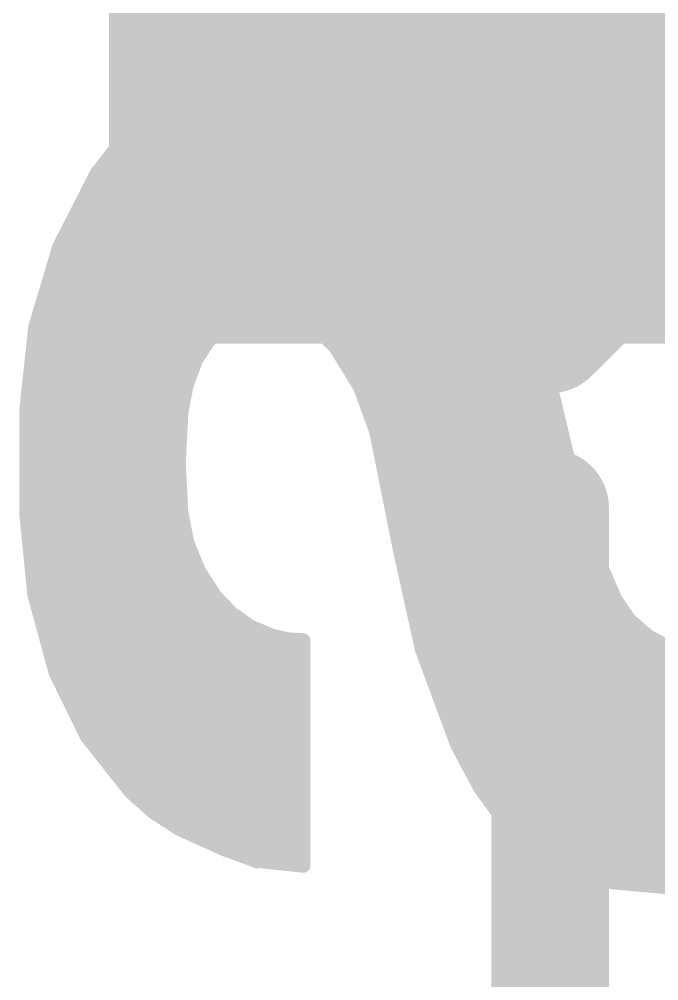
# Model space of a CAD drawing. Extents: x -0.1 to 26.8, y -10.2 to 23.
# Drawn here: x 6.703 to 7.808, y 19.473 to 21.135 of the extents above; entities that cross this region are included whole.
import ezdxf

# ---------------------------------------------------------------- set-up
doc = ezdxf.new("R2010")
doc.units = 0
for name, color, linetype in [('1', 12, 'CONTINUOUS'), ('21', 41, 'CONTINUOUS'), ('22', 40, 'CONTINUOUS'), ('51', 53, 'CONTINUOUS')]:
    doc.layers.add(name, color=color, linetype=linetype)

# ---------------------------------------------------------------- blocks, each defined once
blk = doc.blocks.new('RECT')
blk.add_solid([(-0.5, -0.5), (0.5, -0.5), (-0.5, 0.5), (0.5, 0.5)])

msp = doc.modelspace()

# ---------------------------------------------------------------- linework, layer by layer
at = {"layer": '21', "const_width": 0.2032}
msp.add_lwpolyline([(7.62, 17.81), (7.62, 20.29)], dxfattribs=at)
at = {"layer": '21', "const_width": 0.1016}
msp.add_lwpolyline([(7.6708, 20.29, 1), (7.5692, 20.29)], format="xyb", dxfattribs=at)
at = {"layer": '22', "const_width": 0.0254}
for points in [[(7.0806, 21.0213), (7.194, 21.0342)], [(7.1678, 21.0312), (7.226, 21.0312)], [(7.194, 21.0342), (7.3076, 21.0236)], [(6.9723, 20.9855), (7.0806, 21.0213)], [(7.3076, 21.0236), (7.3565, 21.0085)], [(7.3565, 21.0085), (7.4012, 20.9835)], [(7.0337, 21.0058), (7.3613, 21.0058)], [(6.9201, 20.9556), (6.9723, 20.9855)], [(6.9634, 20.9804), (7.4047, 20.9804)], [(7.4012, 20.9835), (7.4397, 20.9499)], [(6.8746, 20.9161), (6.9201, 20.9556)], [(6.9194, 20.955), (7.4339, 20.955)], [(7.4397, 20.9499), (7.4935, 20.8823)], [(6.8901, 20.9296), (7.4558, 20.9296)], [(6.8377, 20.8686), (6.8746, 20.9161)], [(6.8654, 20.9042), (7.476, 20.9042)], [(6.8456, 20.8788), (7.4954, 20.8788)], [(7.4935, 20.8823), (7.5361, 20.8072)], [(6.7724, 20.7405), (6.8377, 20.8686)], [(6.8299, 20.8534), (7.5099, 20.8534)], [(6.817, 20.828), (7.5243, 20.828)], [(6.804, 20.8026), (7.5379, 20.8026)], [(7.5361, 20.8072), (7.5667, 20.7264)], [(6.7911, 20.7772), (7.5475, 20.7772)], [(6.8605, 20.3403), (6.9698, 20.7594)], [(6.9698, 20.7594), (7.2746, 20.7061)], [(6.7781, 20.7518), (7.5571, 20.7518)], [(6.9678, 20.7518), (7.0133, 20.7518)], [(6.7313, 20.6027), (6.7724, 20.7405)], [(6.7682, 20.7264), (7.5667, 20.7264)], [(6.9612, 20.7264), (7.1585, 20.7264)], [(7.5667, 20.7264), (7.653, 20.3632)], [(6.985, 20.7239), (6.8707, 20.3454)], [(7.2593, 20.6756), (6.985, 20.7239)], [(6.7606, 20.701), (6.9781, 20.701)], [(6.9546, 20.701), (7.2776, 20.701)], [(7.1151, 20.701), (7.5727, 20.701)], [(7.2746, 20.7061), (7.5362, 20.2667)], [(6.753, 20.6756), (6.9704, 20.6756)], [(6.9479, 20.6756), (7.2928, 20.6756)], [(7.7394, 19.8501), (7.2593, 20.6756)], [(7.2593, 20.6756), (7.5788, 20.6756)], [(6.7454, 20.6502), (6.9627, 20.6502)], [(6.9413, 20.6502), (7.3079, 20.6502)], [(7.2741, 20.6502), (7.5848, 20.6502)], [(7.1373, 20.6268), (7.0963, 20.6216)], [(7.178, 20.6197), (7.1373, 20.6268)], [(6.7379, 20.6248), (6.9551, 20.6248)], [(6.9347, 20.6248), (7.1213, 20.6248)], [(7.0963, 20.6216), (7.0587, 20.6045)], [(7.1489, 20.6248), (7.323, 20.6248)], [(7.2174, 20.5996), (7.178, 20.6197)], [(7.2888, 20.6248), (7.5908, 20.6248)], [(6.7158, 20.4597), (6.7313, 20.6027)], [(6.7309, 20.5994), (6.9474, 20.5994)], [(6.9281, 20.5994), (7.0528, 20.5994)], [(7.0587, 20.6045), (7.0292, 20.5788)], [(7.2492, 20.5689), (7.2174, 20.5996)], [(7.2176, 20.5994), (7.3381, 20.5994)], [(7.3036, 20.5994), (7.5969, 20.5994)], [(7.0292, 20.5788), (7.0079, 20.5461)], [(6.7282, 20.574), (6.9397, 20.574)], [(6.9214, 20.574), (7.0261, 20.574)], [(7.2439, 20.574), (7.3532, 20.574)], [(7.2923, 20.4989), (7.2492, 20.5689)], [(7.3184, 20.574), (7.6029, 20.574)], [(6.7254, 20.5486), (6.9321, 20.5486)], [(6.9148, 20.5486), (7.0095, 20.5486)], [(7.0079, 20.5461), (6.9914, 20.5014)], [(7.2617, 20.5486), (7.3684, 20.5486)], [(7.3332, 20.5486), (7.6089, 20.5486)], [(6.7227, 20.5232), (6.9244, 20.5232)], [(6.9082, 20.5232), (6.9994, 20.5232)], [(7.2774, 20.5232), (7.3835, 20.5232)], [(7.3479, 20.5232), (7.615, 20.5232)], [(6.7199, 20.4978), (6.9167, 20.4978)], [(6.9016, 20.4978), (6.9907, 20.4978)], [(6.9914, 20.5014), (6.9825, 20.4546)], [(7.3203, 20.4216), (7.2923, 20.4989)], [(7.2927, 20.4978), (7.3986, 20.4978)], [(7.3627, 20.4978), (7.621, 20.4978)], [(6.7158, 20.2794), (6.7158, 20.4597)], [(6.7172, 20.4724), (6.9091, 20.4724)], [(6.895, 20.4724), (6.9859, 20.4724)], [(7.3019, 20.4724), (7.4137, 20.4724)], [(7.3775, 20.4724), (7.6271, 20.4724)], [(6.7158, 20.447), (6.9014, 20.447)], [(6.8883, 20.447), (6.9821, 20.447)], [(6.9825, 20.4546), (6.978, 20.3682)], [(7.3111, 20.447), (7.4289, 20.447)], [(7.3923, 20.447), (7.6331, 20.447)], [(6.7158, 20.4216), (6.8937, 20.4216)], [(6.8817, 20.4216), (6.9808, 20.4216)], [(7.3609, 20.2184), (7.3203, 20.4216)], [(7.3203, 20.4216), (7.444, 20.4216)], [(7.407, 20.4216), (7.6391, 20.4216)], [(6.7158, 20.3962), (6.886, 20.3962)], [(6.8751, 20.3962), (6.9795, 20.3962)], [(7.3254, 20.3962), (7.4591, 20.3962)], [(7.4218, 20.3962), (7.6452, 20.3962)], [(6.7158, 20.3708), (6.8784, 20.3708)], [(6.8685, 20.3708), (6.9782, 20.3708)], [(6.978, 20.3682), (6.9825, 20.2819)], [(7.3304, 20.3708), (7.4742, 20.3708)], [(7.4366, 20.3708), (7.6512, 20.3708)], [(7.653, 20.3632), (7.6839, 20.2447)], [(6.7158, 20.3454), (6.8707, 20.3454)], [(6.8618, 20.3454), (6.9792, 20.3454)], [(6.8707, 20.3454), (7.0053, 19.9238)], [(7.3355, 20.3454), (7.4893, 20.3454)], [(7.4513, 20.3454), (7.6576, 20.3454)], [(6.9926, 19.8857), (6.8605, 20.3403)], [(6.7158, 20.32), (6.8788, 20.32)], [(6.8664, 20.32), (6.9805, 20.32)], [(7.3406, 20.32), (7.5045, 20.32)], [(7.4661, 20.32), (7.6643, 20.32)], [(6.7158, 20.2946), (6.8869, 20.2946)], [(6.8738, 20.2946), (6.9818, 20.2946)], [(7.3457, 20.2946), (7.5196, 20.2946)], [(7.4809, 20.2946), (7.6709, 20.2946)], [(6.7297, 20.1401), (6.7158, 20.2794)], [(6.9825, 20.2819), (6.9928, 20.2303)], [(6.7168, 20.2692), (6.895, 20.2692)], [(6.8812, 20.2692), (6.985, 20.2692)], [(7.3508, 20.2692), (7.5347, 20.2692)], [(7.4957, 20.2692), (7.6775, 20.2692)], [(7.5362, 20.2667), (7.7673, 19.8425)], [(6.7194, 20.2438), (6.9031, 20.2438)], [(6.8885, 20.2438), (6.9901, 20.2438)], [(7.3558, 20.2438), (7.5487, 20.2438)], [(7.5104, 20.2438), (7.6843, 20.2438)], [(7.6839, 20.2447), (7.7318, 20.132)], [(6.9928, 20.2303), (7.0125, 20.1814)], [(6.7219, 20.2184), (6.9112, 20.2184)], [(6.8959, 20.2184), (6.9976, 20.2184)], [(7.399, 20.0461), (7.3609, 20.2184)], [(7.3609, 20.2184), (7.5625, 20.2184)], [(7.5252, 20.2184), (7.6951, 20.2184)], [(6.7244, 20.193), (6.9194, 20.193)], [(6.9033, 20.193), (7.0078, 20.193)], [(7.0125, 20.1814), (7.0409, 20.1371)], [(7.3665, 20.193), (7.5764, 20.193)], [(7.54, 20.193), (7.7059, 20.193)], [(6.727, 20.1676), (6.9275, 20.1676)], [(6.9107, 20.1676), (7.0213, 20.1676)], [(7.3721, 20.1676), (7.5902, 20.1676)], [(7.5547, 20.1676), (7.7167, 20.1676)], [(6.7295, 20.1422), (6.9356, 20.1422)], [(6.7666, 20.005), (6.7297, 20.1401)], [(6.9181, 20.1422), (7.0376, 20.1422)], [(7.0409, 20.1371), (7.0691, 20.1077)], [(7.3778, 20.1422), (7.604, 20.1422)], [(7.5695, 20.1422), (7.7275, 20.1422)], [(7.7318, 20.132), (7.7565, 20.096)], [(6.7361, 20.1168), (6.9437, 20.1168)], [(6.9254, 20.1168), (7.0603, 20.1168)], [(7.3834, 20.1168), (7.6179, 20.1168)], [(7.5843, 20.1168), (7.7422, 20.1168)], [(7.0691, 20.1077), (7.1025, 20.0845)], [(7.7565, 20.096), (7.7894, 20.0674)], [(6.743, 20.0914), (6.9518, 20.0914)], [(6.9328, 20.0914), (7.0926, 20.0914)], [(7.1025, 20.0845), (7.1399, 20.0685)], [(7.389, 20.0914), (7.6317, 20.0914)], [(7.5991, 20.0914), (7.7618, 20.0914)], [(6.75, 20.066), (6.9599, 20.066)], [(6.9402, 20.066), (7.1509, 20.066)], [(7.1399, 20.0685), (7.1663, 20.0625)], [(7.1663, 20.0625), (7.1933, 20.0609)], [(7.1933, 20.0609), (7.1933, 19.6723)], [(7.3946, 20.066), (7.6455, 20.066)], [(7.6138, 20.066), (7.7921, 20.066)], [(7.7894, 20.0674), (7.8284, 20.0479)], [(7.46, 19.8806), (7.399, 20.0461)], [(6.7569, 20.0406), (6.968, 20.0406)], [(6.9476, 20.0406), (7.1933, 20.0406)], [(7.4011, 20.0406), (7.6594, 20.0406)], [(7.6286, 20.0406), (7.8624, 20.0406)], [(6.7638, 20.0152), (6.9761, 20.0152)], [(6.955, 20.0152), (7.1933, 20.0152)], [(7.4104, 20.0152), (7.6732, 20.0152)], [(7.6434, 20.0152), (8.1235, 20.0152)], [(6.8204, 19.8953), (6.7666, 20.005)], [(6.7741, 19.9898), (6.9842, 19.9898)], [(6.9624, 19.9898), (7.1933, 19.9898)], [(7.4198, 19.9898), (7.6871, 19.9898)], [(7.6582, 19.9898), (8.1179, 19.9898)], [(6.7865, 19.9644), (6.9923, 19.9644)], [(6.9697, 19.9644), (7.1933, 19.9644)], [(7.4291, 19.9644), (7.7009, 19.9644)], [(7.6729, 19.9644), (8.1122, 19.9644)], [(7.7673, 19.8425), (8.0924, 19.9517)], [(6.799, 19.939), (7.0004, 19.939)], [(6.9771, 19.939), (7.1933, 19.939)], [(7.4385, 19.939), (7.7147, 19.939)], [(7.6877, 19.939), (8.0925, 19.939)], [(8.1077, 19.9441), (7.7749, 19.8323)], [(6.8114, 19.9136), (7.0129, 19.9136)], [(6.9845, 19.9136), (7.1933, 19.9136)], [(7.0053, 19.9238), (7.1501, 19.7282)], [(7.4478, 19.9136), (7.7286, 19.9136)], [(7.7025, 19.9136), (8.0169, 19.9136)], [(6.8961, 19.7993), (6.8204, 19.8953)], [(6.826, 19.8882), (7.0317, 19.8882)], [(6.9919, 19.8882), (7.1933, 19.8882)], [(7.1222, 19.6799), (6.9926, 19.8857)], [(7.4572, 19.8882), (7.7424, 19.8882)], [(7.5005, 19.8049), (7.46, 19.8806)], [(7.7172, 19.8882), (7.9413, 19.8882)], [(6.846, 19.8628), (7.0505, 19.8628)], [(7.007, 19.8628), (7.1933, 19.8628)], [(7.4695, 19.8628), (7.7562, 19.8628)], [(7.732, 19.8628), (7.8657, 19.8628)], [(7.7749, 19.8323), (7.7394, 19.8501)], [(6.8661, 19.8374), (7.0693, 19.8374)], [(7.023, 19.8374), (7.1933, 19.8374)], [(7.4831, 19.8374), (8.229, 19.8374)], [(7.7647, 19.8374), (7.7901, 19.8374)], [(6.8861, 19.812), (7.0881, 19.812)], [(7.039, 19.812), (7.1933, 19.812)], [(7.4968, 19.812), (8.2107, 19.812)], [(6.9356, 19.7644), (6.8961, 19.7993)], [(7.5514, 19.7358), (7.5005, 19.8049)], [(6.9105, 19.7866), (7.1069, 19.7866)], [(7.055, 19.7866), (7.1933, 19.7866)], [(7.514, 19.7866), (8.1905, 19.7866)], [(6.9799, 19.7358), (6.9356, 19.7644)], [(6.9406, 19.7612), (7.1257, 19.7612)], [(7.071, 19.7612), (7.1933, 19.7612)], [(7.5327, 19.7612), (8.1645, 19.7612)], [(7.0587, 19.7002), (6.9799, 19.7358)], [(6.9799, 19.7358), (7.1445, 19.7358)], [(7.087, 19.7358), (7.1933, 19.7358)], [(7.5864, 19.7026), (7.5514, 19.7358)], [(7.5514, 19.7358), (8.1385, 19.7358)], [(7.1501, 19.7282), (7.1145, 19.6799)], [(7.0361, 19.7104), (7.137, 19.7104)], [(7.1145, 19.6799), (7.0587, 19.7002)], [(7.103, 19.7104), (7.1933, 19.7104)], [(7.5781, 19.7104), (8.1077, 19.7104)], [(7.6276, 19.6774), (7.5864, 19.7026)], [(7.1005, 19.685), (7.1183, 19.685)], [(7.119, 19.685), (7.1933, 19.685)], [(7.1933, 19.6723), (7.1222, 19.6799)], [(7.6152, 19.685), (8.07, 19.685)], [(7.7279, 19.6436), (7.6276, 19.6774)], [(7.6805, 19.6596), (8.0122, 19.6596)], [(7.8334, 19.6342), (7.7279, 19.6436)]]:
    msp.add_lwpolyline(points, dxfattribs=at)
at = {"layer": '22', "const_width": 0.0127}
for points in [[(7.1678, 21.0376, 1), (7.1678, 21.0249)], [(7.1946, 21.0405, 1), (7.1934, 21.0279)], [(7.1947, 21.0279, 1), (7.1933, 21.0405)], [(7.226, 21.0249, 1), (7.226, 21.0376)], [(7.0799, 21.0276, 1), (7.0814, 21.015)], [(7.0826, 21.0153, 1), (7.0786, 21.0273)], [(7.3095, 21.0297, 1), (7.3057, 21.0175)], [(7.307, 21.0173, 1), (7.3082, 21.0299)], [(7.3596, 21.014, 1), (7.3534, 21.0029)], [(7.3546, 21.0024, 1), (7.3584, 21.0145)], [(7.0337, 21.0122, 1), (7.0337, 20.9994)], [(7.3613, 20.9994, 1), (7.3613, 21.0122)], [(6.9634, 20.9868, 1), (6.9634, 20.974)], [(6.9703, 20.9915, 1), (6.9743, 20.9795)], [(6.9755, 20.98, 1), (6.9691, 20.991)], [(7.4053, 20.9883, 1), (7.397, 20.9788)], [(7.3981, 20.978, 1), (7.4042, 20.9891)], [(7.4047, 20.974, 1), (7.4047, 20.9868)], [(6.9194, 20.9614, 1), (6.9194, 20.9487)], [(6.9169, 20.9611, 1), (6.9232, 20.9501)], [(6.9242, 20.9508, 1), (6.9159, 20.9604)], [(7.4447, 20.9539, 1), (7.4347, 20.9459)], [(7.4339, 20.9487, 1), (7.4339, 20.9614)], [(7.4355, 20.9451, 1), (7.4439, 20.9547)], [(6.8901, 20.936, 1), (6.8901, 20.9232)], [(7.4558, 20.9232, 1), (7.4558, 20.936)], [(6.8705, 20.9209, 1), (6.8788, 20.9113)], [(6.8796, 20.9122, 1), (6.8696, 20.92)], [(6.8654, 20.9106, 1), (6.8654, 20.8978)], [(7.476, 20.8978, 1), (7.476, 20.9106)], [(6.8456, 20.8852, 1), (6.8456, 20.8725)], [(7.499, 20.8854, 1), (7.4879, 20.8792)], [(7.4885, 20.8783, 1), (7.4984, 20.8862)], [(7.4954, 20.8725, 1), (7.4954, 20.8852)], [(6.8327, 20.8725, 1), (6.8427, 20.8647)], [(6.8434, 20.8657, 1), (6.832, 20.8715)], [(6.8299, 20.8598, 1), (6.8299, 20.847)], [(7.5099, 20.847, 1), (7.5099, 20.8598)], [(6.817, 20.8344, 1), (6.817, 20.8216)], [(7.5243, 20.8216, 1), (7.5243, 20.8344)], [(6.804, 20.809, 1), (6.804, 20.7963)], [(7.5421, 20.8094, 1), (7.5302, 20.8049)], [(7.5306, 20.8041, 1), (7.5417, 20.8103)], [(7.5379, 20.7963, 1), (7.5379, 20.809)], [(6.7911, 20.7836, 1), (6.7911, 20.7708)], [(7.5475, 20.7708, 1), (7.5475, 20.7836)], [(6.9709, 20.7657, 1), (6.9687, 20.7531)], [(6.9759, 20.7578, 1), (6.9637, 20.761)], [(6.7781, 20.7582, 1), (6.7781, 20.7454)], [(6.9678, 20.7582, 1), (6.9678, 20.7454)], [(7.0133, 20.7454, 1), (7.0133, 20.7582)], [(7.5571, 20.7454, 1), (7.5571, 20.7582)], [(6.7682, 20.7328, 1), (6.7682, 20.7201)], [(6.7667, 20.7434, 1), (6.778, 20.7376)], [(6.7784, 20.7387, 1), (6.7663, 20.7423)], [(6.9612, 20.7328, 1), (6.9612, 20.7201)], [(7.1585, 20.7201, 1), (7.1585, 20.7328)], [(7.5729, 20.7279, 1), (7.5605, 20.7249)], [(7.5667, 20.7201, 1), (7.5667, 20.7328)], [(6.9861, 20.7302, 1), (6.9839, 20.7176)], [(6.9911, 20.7221, 1), (6.9789, 20.7257)], [(7.5608, 20.7242, 1), (7.5726, 20.7286)], [(6.7606, 20.7074, 1), (6.7606, 20.6946)], [(6.9546, 20.7074, 1), (6.9546, 20.6946)], [(6.9781, 20.6946, 1), (6.9781, 20.7074)], [(7.1151, 20.7074, 1), (7.1151, 20.6946)], [(7.2801, 20.7093, 1), (7.2691, 20.7029)], [(7.2735, 20.6998, 1), (7.2757, 20.7124)], [(7.2776, 20.6946, 1), (7.2776, 20.7074)], [(7.5727, 20.6946, 1), (7.5727, 20.7074)], [(6.753, 20.682, 1), (6.753, 20.6692)], [(6.9479, 20.682, 1), (6.9479, 20.6692)], [(6.9704, 20.6692, 1), (6.9704, 20.682)], [(7.2648, 20.6788, 1), (7.2538, 20.6724)], [(7.2593, 20.682, 1), (7.2593, 20.6692)], [(7.2582, 20.6693, 1), (7.2604, 20.6819)], [(7.2928, 20.6692, 1), (7.2928, 20.682)], [(7.5788, 20.6692, 1), (7.5788, 20.682)], [(6.7454, 20.6566, 1), (6.7454, 20.6439)], [(6.9413, 20.6566, 1), (6.9413, 20.6439)], [(6.9627, 20.6439, 1), (6.9627, 20.6566)], [(7.2741, 20.6566, 1), (7.2741, 20.6439)], [(7.3079, 20.6439, 1), (7.3079, 20.6566)], [(7.5848, 20.6439, 1), (7.5848, 20.6566)], [(7.1384, 20.6331, 1), (7.1362, 20.6206)], [(7.1381, 20.6205, 1), (7.1365, 20.6331)], [(6.7379, 20.6312, 1), (6.7379, 20.6184)], [(6.9347, 20.6312, 1), (6.9347, 20.6184)], [(6.9551, 20.6184, 1), (6.9551, 20.6312)], [(7.0955, 20.6279, 1), (7.0971, 20.6153)], [(7.0989, 20.6158, 1), (7.0937, 20.6274)], [(7.1213, 20.6184, 1), (7.1213, 20.6312)], [(7.1489, 20.6312, 1), (7.1489, 20.6184)], [(7.1809, 20.6254, 1), (7.1751, 20.614)], [(7.1769, 20.6134, 1), (7.1791, 20.626)], [(7.2888, 20.6312, 1), (7.2888, 20.6184)], [(7.323, 20.6184, 1), (7.323, 20.6312)], [(7.5908, 20.6184, 1), (7.5908, 20.6312)], [(6.7309, 20.6058, 1), (6.7309, 20.593)], [(6.7376, 20.602, 1), (6.725, 20.6034)], [(6.7252, 20.6045, 1), (6.7374, 20.6009)], [(6.9281, 20.6058, 1), (6.9281, 20.593)], [(6.9474, 20.593, 1), (6.9474, 20.6058)], [(7.0561, 20.6103, 1), (7.0613, 20.5987)], [(7.0528, 20.593, 1), (7.0528, 20.6058)], [(7.0629, 20.5997, 1), (7.0545, 20.6093)], [(7.2218, 20.6042, 1), (7.213, 20.595)], [(7.2176, 20.6058, 1), (7.2176, 20.593)], [(7.2145, 20.5939, 1), (7.2203, 20.6053)], [(7.3036, 20.6058, 1), (7.3036, 20.593)], [(7.3381, 20.593, 1), (7.3381, 20.6058)], [(7.5969, 20.593, 1), (7.5969, 20.6058)], [(7.0251, 20.5836, 1), (7.0334, 20.5741)], [(7.0345, 20.5754, 1), (7.0239, 20.5823)], [(6.7282, 20.5804, 1), (6.7282, 20.5677)], [(6.9214, 20.5804, 1), (6.9214, 20.5677)], [(6.9397, 20.5677, 1), (6.9397, 20.5804)], [(7.0261, 20.5677, 1), (7.0261, 20.5804)], [(7.2439, 20.5804, 1), (7.2439, 20.5677)], [(7.2546, 20.5722, 1), (7.2438, 20.5656)], [(7.2448, 20.5643, 1), (7.2536, 20.5735)], [(7.3184, 20.5804, 1), (7.3184, 20.5677)], [(7.3532, 20.5677, 1), (7.3532, 20.5804)], [(7.6029, 20.5677, 1), (7.6029, 20.5804)], [(6.7254, 20.555, 1), (6.7254, 20.5422)], [(6.9148, 20.555, 1), (6.9148, 20.5422)], [(6.9321, 20.5422, 1), (6.9321, 20.555)], [(7.0026, 20.5496, 1), (7.0132, 20.5426)], [(7.0139, 20.5439, 1), (7.0019, 20.5483)], [(7.0095, 20.5422, 1), (7.0095, 20.555)], [(7.2617, 20.555, 1), (7.2617, 20.5422)], [(7.3332, 20.555, 1), (7.3332, 20.5422)], [(7.3684, 20.5422, 1), (7.3684, 20.555)], [(7.6089, 20.5422, 1), (7.6089, 20.555)], [(6.7227, 20.5296, 1), (6.7227, 20.5168)], [(6.9082, 20.5296, 1), (6.9082, 20.5168)], [(6.9244, 20.5168, 1), (6.9244, 20.5296)], [(6.9994, 20.5168, 1), (6.9994, 20.5296)], [(7.2774, 20.5296, 1), (7.2774, 20.5168)], [(7.3479, 20.5296, 1), (7.3479, 20.5168)], [(7.3835, 20.5168, 1), (7.3835, 20.5296)], [(7.615, 20.5168, 1), (7.615, 20.5296)], [(6.7199, 20.5042, 1), (6.7199, 20.4915)], [(6.9016, 20.5042, 1), (6.9016, 20.4915)], [(6.9167, 20.4915, 1), (6.9167, 20.5042)], [(6.9976, 20.5002, 1), (6.9851, 20.5026)], [(6.9854, 20.5036, 1), (6.9973, 20.4992)], [(6.9907, 20.4915, 1), (6.9907, 20.5042)], [(7.2983, 20.5011, 1), (7.2864, 20.4968)], [(7.2927, 20.5042, 1), (7.2927, 20.4915)], [(7.2869, 20.4956, 1), (7.2977, 20.5022)], [(7.3627, 20.5042, 1), (7.3627, 20.4915)], [(7.3986, 20.4915, 1), (7.3986, 20.5042)], [(7.621, 20.4915, 1), (7.621, 20.5042)], [(6.7222, 20.4597, 1), (6.7095, 20.4597)], [(6.7172, 20.4788, 1), (6.7172, 20.466)], [(6.895, 20.4788, 1), (6.895, 20.466)], [(6.9091, 20.466, 1), (6.9091, 20.4788)], [(6.9859, 20.466, 1), (6.9859, 20.4788)], [(7.3019, 20.4788, 1), (7.3019, 20.466)], [(7.3775, 20.4788, 1), (7.3775, 20.466)], [(7.4137, 20.466, 1), (7.4137, 20.4788)], [(7.6271, 20.466, 1), (7.6271, 20.4788)], [(6.7095, 20.4604, 1), (6.7221, 20.459)], [(6.7158, 20.4534, 1), (6.7158, 20.4407)], [(6.8883, 20.4534, 1), (6.8883, 20.4407)], [(6.9014, 20.4407, 1), (6.9014, 20.4534)], [(6.9763, 20.4558, 1), (6.9887, 20.4534)], [(6.9888, 20.4543, 1), (6.9762, 20.4549)], [(6.9821, 20.4407, 1), (6.9821, 20.4534)], [(7.3111, 20.4534, 1), (7.3111, 20.4407)], [(7.3923, 20.4534, 1), (7.3923, 20.4407)], [(7.4289, 20.4407, 1), (7.4289, 20.4534)], [(7.6331, 20.4407, 1), (7.6331, 20.4534)], [(6.7158, 20.428, 1), (6.7158, 20.4153)], [(6.8817, 20.428, 1), (6.8817, 20.4153)], [(6.8937, 20.4153, 1), (6.8937, 20.428)], [(6.9808, 20.4153, 1), (6.9808, 20.428)], [(7.3203, 20.428, 1), (7.3203, 20.4153)], [(7.3265, 20.4228, 1), (7.3141, 20.4204)], [(7.3143, 20.4194, 1), (7.3263, 20.4238)], [(7.407, 20.428, 1), (7.407, 20.4153)], [(7.444, 20.4153, 1), (7.444, 20.428)], [(7.6391, 20.4153, 1), (7.6391, 20.428)], [(6.7158, 20.4026, 1), (6.7158, 20.3898)], [(6.8751, 20.4026, 1), (6.8751, 20.3898)], [(6.886, 20.3898, 1), (6.886, 20.4026)], [(6.9795, 20.3898, 1), (6.9795, 20.4026)], [(7.3254, 20.4026, 1), (7.3254, 20.3898)], [(7.4218, 20.4026, 1), (7.4218, 20.3898)], [(7.4591, 20.3898, 1), (7.4591, 20.4026)], [(7.6452, 20.3898, 1), (7.6452, 20.4026)], [(6.7158, 20.3772, 1), (6.7158, 20.3645)], [(6.8685, 20.3772, 1), (6.8685, 20.3645)], [(6.8784, 20.3645, 1), (6.8784, 20.3772)], [(6.9844, 20.3686, 1), (6.9717, 20.3679)], [(6.9717, 20.3686, 1), (6.9844, 20.3679)], [(6.9782, 20.3645, 1), (6.9782, 20.3772)], [(7.3304, 20.3772, 1), (7.3304, 20.3645)], [(7.4366, 20.3772, 1), (7.4366, 20.3645)], [(7.4742, 20.3645, 1), (7.4742, 20.3772)], [(7.6591, 20.3648, 1), (7.6469, 20.3616)], [(7.6512, 20.3645, 1), (7.6512, 20.3772)], [(6.7158, 20.3518, 1), (6.7158, 20.3391)], [(6.8618, 20.3518, 1), (6.8618, 20.3391)], [(6.8767, 20.3473, 1), (6.8647, 20.3435)], [(6.8707, 20.3391, 1), (6.8707, 20.3518)], [(6.9792, 20.3391, 1), (6.9792, 20.3518)], [(7.3355, 20.3518, 1), (7.3355, 20.3391)], [(7.4513, 20.3518, 1), (7.4513, 20.3391)], [(7.4893, 20.3391, 1), (7.4893, 20.3518)], [(7.6468, 20.3617, 1), (7.6592, 20.3647)], [(7.6576, 20.3391, 1), (7.6576, 20.3518)], [(6.8666, 20.3421, 1), (6.8544, 20.3385)], [(6.8544, 20.3419, 1), (6.8666, 20.3387)], [(6.8646, 20.3472, 1), (6.8768, 20.3436)], [(6.7158, 20.3264, 1), (6.7158, 20.3136)], [(6.8664, 20.3264, 1), (6.8664, 20.3136)], [(6.8788, 20.3136, 1), (6.8788, 20.3264)], [(6.9805, 20.3136, 1), (6.9805, 20.3264)], [(7.3406, 20.3264, 1), (7.3406, 20.3136)], [(7.4661, 20.3264, 1), (7.4661, 20.3136)], [(7.5045, 20.3136, 1), (7.5045, 20.3264)], [(7.6643, 20.3136, 1), (7.6643, 20.3264)], [(6.7158, 20.301, 1), (6.7158, 20.2883)], [(6.8738, 20.301, 1), (6.8738, 20.2883)], [(6.8869, 20.2883, 1), (6.8869, 20.301)], [(6.9818, 20.2883, 1), (6.9818, 20.301)], [(7.3457, 20.301, 1), (7.3457, 20.2883)], [(7.4809, 20.301, 1), (7.4809, 20.2883)], [(7.5196, 20.2883, 1), (7.5196, 20.301)], [(7.6709, 20.2883, 1), (7.6709, 20.301)], [(6.7221, 20.28, 1), (6.7095, 20.2788)], [(6.9887, 20.2831, 1), (6.9763, 20.2807)], [(6.7095, 20.2794, 1), (6.7222, 20.2794)], [(6.7168, 20.2756, 1), (6.7168, 20.2629)], [(6.8812, 20.2756, 1), (6.8812, 20.2629)], [(6.895, 20.2629, 1), (6.895, 20.2756)], [(6.9762, 20.2816, 1), (6.9888, 20.2822)], [(6.985, 20.2629, 1), (6.985, 20.2756)], [(7.3508, 20.2756, 1), (7.3508, 20.2629)], [(7.4957, 20.2756, 1), (7.4957, 20.2629)], [(7.5418, 20.2697, 1), (7.5306, 20.2637)], [(7.5307, 20.2635, 1), (7.5417, 20.2699)], [(7.5347, 20.2629, 1), (7.5347, 20.2756)], [(7.6775, 20.2629, 1), (7.6775, 20.2756)], [(6.7194, 20.2502, 1), (6.7194, 20.2374)], [(6.8885, 20.2502, 1), (6.8885, 20.2374)], [(6.9031, 20.2374, 1), (6.9031, 20.2502)], [(6.9901, 20.2374, 1), (6.9901, 20.2502)], [(7.3558, 20.2502, 1), (7.3558, 20.2374)], [(7.5104, 20.2502, 1), (7.5104, 20.2374)], [(7.5487, 20.2374, 1), (7.5487, 20.2502)], [(7.6898, 20.2472, 1), (7.6781, 20.2422)], [(7.6843, 20.2374, 1), (7.6843, 20.2502)], [(6.9987, 20.2326, 1), (6.9869, 20.2279)], [(7.6778, 20.2431, 1), (7.6901, 20.2463)], [(6.7219, 20.2248, 1), (6.7219, 20.2121)], [(6.8959, 20.2248, 1), (6.8959, 20.2121)], [(6.9112, 20.2121, 1), (6.9112, 20.2248)], [(6.9866, 20.229, 1), (6.999, 20.2315)], [(6.9976, 20.2121, 1), (6.9976, 20.2248)], [(7.3671, 20.2198, 1), (7.3547, 20.217)], [(7.3609, 20.2248, 1), (7.3609, 20.2121)], [(7.3547, 20.2172, 1), (7.3671, 20.2196)], [(7.5252, 20.2248, 1), (7.5252, 20.2121)], [(7.5625, 20.2121, 1), (7.5625, 20.2248)], [(7.6951, 20.2121, 1), (7.6951, 20.2248)], [(6.7244, 20.1994, 1), (6.7244, 20.1867)], [(6.9033, 20.1994, 1), (6.9033, 20.1867)], [(6.9194, 20.1867, 1), (6.9194, 20.1994)], [(7.0178, 20.1849, 1), (7.0071, 20.178)], [(7.0066, 20.1791, 1), (7.0184, 20.1838)], [(7.0078, 20.1867, 1), (7.0078, 20.1994)], [(7.3665, 20.1994, 1), (7.3665, 20.1867)], [(7.54, 20.1994, 1), (7.54, 20.1867)], [(7.5764, 20.1867, 1), (7.5764, 20.1994)], [(7.7059, 20.1867, 1), (7.7059, 20.1994)], [(6.727, 20.174, 1), (6.727, 20.1612)], [(6.9107, 20.174, 1), (6.9107, 20.1612)], [(6.9275, 20.1612, 1), (6.9275, 20.174)], [(7.0213, 20.1612, 1), (7.0213, 20.174)], [(7.3721, 20.174, 1), (7.3721, 20.1612)], [(7.5547, 20.174, 1), (7.5547, 20.1612)], [(7.5902, 20.1612, 1), (7.5902, 20.174)], [(7.7167, 20.1612, 1), (7.7167, 20.174)], [(6.7295, 20.1486, 1), (6.7295, 20.1359)], [(6.7359, 20.1418, 1), (6.7236, 20.1384)], [(6.7234, 20.1394, 1), (6.736, 20.1407)], [(6.9181, 20.1486, 1), (6.9181, 20.1359)], [(6.9356, 20.1359, 1), (6.9356, 20.1486)], [(7.0455, 20.1415, 1), (7.0363, 20.1327)], [(7.0356, 20.1337, 1), (7.0462, 20.1405)], [(7.0376, 20.1359, 1), (7.0376, 20.1486)], [(7.3778, 20.1486, 1), (7.3778, 20.1359)], [(7.5695, 20.1486, 1), (7.5695, 20.1359)], [(7.604, 20.1359, 1), (7.604, 20.1486)], [(7.737, 20.1356, 1), (7.7266, 20.1284)], [(7.726, 20.1295, 1), (7.7376, 20.1345)], [(7.7275, 20.1359, 1), (7.7275, 20.1486)], [(6.7361, 20.1232, 1), (6.7361, 20.1105)], [(6.9254, 20.1232, 1), (6.9254, 20.1105)], [(6.9437, 20.1105, 1), (6.9437, 20.1232)], [(7.0603, 20.1105, 1), (7.0603, 20.1232)], [(7.3834, 20.1232, 1), (7.3834, 20.1105)], [(7.5843, 20.1232, 1), (7.5843, 20.1105)], [(7.6179, 20.1105, 1), (7.6179, 20.1232)], [(7.7422, 20.1105, 1), (7.7422, 20.1232)], [(7.0727, 20.1129, 1), (7.0654, 20.1025)], [(7.0645, 20.1033, 1), (7.0736, 20.1121)], [(7.7606, 20.1008, 1), (7.7523, 20.0912)], [(6.743, 20.0978, 1), (6.743, 20.085)], [(6.9328, 20.0978, 1), (6.9328, 20.085)], [(6.9518, 20.085, 1), (6.9518, 20.0978)], [(7.0926, 20.085, 1), (7.0926, 20.0978)], [(7.105, 20.0904, 1), (7.1, 20.0787)], [(7.0989, 20.0793, 1), (7.1061, 20.0898)], [(7.389, 20.0978, 1), (7.389, 20.085)], [(7.5991, 20.0978, 1), (7.5991, 20.085)], [(7.6317, 20.085, 1), (7.6317, 20.0978)], [(7.7512, 20.0924, 1), (7.7617, 20.0996)], [(7.7618, 20.085, 1), (7.7618, 20.0978)], [(6.75, 20.0724, 1), (6.75, 20.0597)], [(6.9402, 20.0724, 1), (6.9402, 20.0597)], [(6.9599, 20.0597, 1), (6.9599, 20.0724)], [(7.1413, 20.0747, 1), (7.1385, 20.0623)], [(7.1374, 20.0627, 1), (7.1424, 20.0743)], [(7.1509, 20.0597, 1), (7.1509, 20.0724)], [(7.1667, 20.0689, 1), (7.1659, 20.0562)], [(7.1649, 20.0563, 1), (7.1677, 20.0687)], [(7.1997, 20.0609, 1), (7.187, 20.0609)], [(7.1929, 20.0546, 1), (7.1937, 20.0672)], [(7.3946, 20.0724, 1), (7.3946, 20.0597)], [(7.6138, 20.0724, 1), (7.6138, 20.0597)], [(7.6455, 20.0597, 1), (7.6455, 20.0724)], [(7.7922, 20.0731, 1), (7.7865, 20.0617)], [(7.7852, 20.0626, 1), (7.7935, 20.0722)], [(7.7921, 20.0597, 1), (7.7921, 20.0724)], [(7.405, 20.0483, 1), (7.3931, 20.044)], [(6.7569, 20.047, 1), (6.7569, 20.0343)], [(6.9476, 20.047, 1), (6.9476, 20.0343)], [(6.968, 20.0343, 1), (6.968, 20.047)], [(7.1933, 20.0343, 1), (7.1933, 20.047)], [(7.3928, 20.0448, 1), (7.4052, 20.0475)], [(7.4011, 20.047, 1), (7.4011, 20.0343)], [(7.6286, 20.047, 1), (7.6286, 20.0343)], [(7.6594, 20.0343, 1), (7.6594, 20.047)], [(6.7638, 20.0216, 1), (6.7638, 20.0088)], [(6.955, 20.0216, 1), (6.955, 20.0088)], [(6.9761, 20.0088, 1), (6.9761, 20.0216)], [(7.1933, 20.0088, 1), (7.1933, 20.0216)], [(7.4104, 20.0216, 1), (7.4104, 20.0088)], [(7.6434, 20.0216, 1), (7.6434, 20.0088)], [(7.6732, 20.0088, 1), (7.6732, 20.0216)], [(6.7723, 20.0078, 1), (6.7609, 20.0022)], [(6.7605, 20.0033, 1), (6.7727, 20.0067)], [(6.7741, 19.9962, 1), (6.7741, 19.9835)], [(6.9624, 19.9962, 1), (6.9624, 19.9835)], [(6.9842, 19.9835, 1), (6.9842, 19.9962)], [(7.1933, 19.9835, 1), (7.1933, 19.9962)], [(7.4198, 19.9962, 1), (7.4198, 19.9835)], [(7.6582, 19.9962, 1), (7.6582, 19.9835)], [(7.6871, 19.9835, 1), (7.6871, 19.9962)], [(6.7865, 19.9708, 1), (6.7865, 19.9581)], [(6.9697, 19.9708, 1), (6.9697, 19.9581)], [(6.9923, 19.9581, 1), (6.9923, 19.9708)], [(7.1933, 19.9581, 1), (7.1933, 19.9708)], [(7.4291, 19.9708, 1), (7.4291, 19.9581)], [(7.6729, 19.9708, 1), (7.6729, 19.9581)], [(7.7009, 19.9581, 1), (7.7009, 19.9708)], [(6.799, 19.9454, 1), (6.799, 19.9326)], [(6.9771, 19.9454, 1), (6.9771, 19.9326)], [(7.0004, 19.9326, 1), (7.0004, 19.9454)], [(7.1933, 19.9326, 1), (7.1933, 19.9454)], [(7.4385, 19.9454, 1), (7.4385, 19.9326)], [(7.6877, 19.9454, 1), (7.6877, 19.9326)], [(7.7147, 19.9326, 1), (7.7147, 19.9454)], [(6.8114, 19.92, 1), (6.8114, 19.9073)], [(6.9845, 19.92, 1), (6.9845, 19.9073)], [(7.0104, 19.9276, 1), (7.0002, 19.92)], [(6.9993, 19.9219, 1), (7.0113, 19.9257)], [(7.0129, 19.9073, 1), (7.0129, 19.92)], [(7.1933, 19.9073, 1), (7.1933, 19.92)], [(7.4478, 19.92, 1), (7.4478, 19.9073)], [(7.7025, 19.92, 1), (7.7025, 19.9073)], [(7.7286, 19.9073, 1), (7.7286, 19.92)], [(6.8254, 19.8992, 1), (6.8154, 19.8913)], [(6.8147, 19.8925, 1), (6.8261, 19.8981)], [(6.826, 19.8946, 1), (6.826, 19.8819)], [(6.9919, 19.8946, 1), (6.9919, 19.8819)], [(6.998, 19.8891, 1), (6.9872, 19.8823)], [(6.9865, 19.8839, 1), (6.9987, 19.8875)], [(7.0317, 19.8819, 1), (7.0317, 19.8946)], [(7.1933, 19.8819, 1), (7.1933, 19.8946)], [(7.4572, 19.8946, 1), (7.4572, 19.8819)], [(7.4656, 19.8836, 1), (7.4544, 19.8776)], [(7.7172, 19.8946, 1), (7.7172, 19.8819)], [(7.7424, 19.8819, 1), (7.7424, 19.8946)], [(6.846, 19.8692, 1), (6.846, 19.8564)], [(7.007, 19.8692, 1), (7.007, 19.8564)], [(7.0505, 19.8564, 1), (7.0505, 19.8692)], [(7.1933, 19.8564, 1), (7.1933, 19.8692)], [(7.454, 19.8784, 1), (7.466, 19.8828)], [(7.4695, 19.8692, 1), (7.4695, 19.8564)], [(7.732, 19.8692, 1), (7.732, 19.8564)], [(7.7562, 19.8564, 1), (7.7562, 19.8692)], [(7.7422, 19.8558, 1), (7.7366, 19.8444)], [(7.7339, 19.8469, 1), (7.7449, 19.8533)], [(6.8661, 19.8438, 1), (6.8661, 19.8311)], [(7.023, 19.8438, 1), (7.023, 19.8311)], [(7.0693, 19.8311, 1), (7.0693, 19.8438)], [(7.1933, 19.8311, 1), (7.1933, 19.8438)], [(7.4831, 19.8438, 1), (7.4831, 19.8311)], [(7.7647, 19.8438, 1), (7.7647, 19.8311)], [(7.7653, 19.8485, 1), (7.7693, 19.8365)], [(7.7617, 19.8395, 1), (7.7729, 19.8455)], [(7.7729, 19.8383, 1), (7.7769, 19.8263)], [(7.7721, 19.8266, 1), (7.7777, 19.838)], [(7.7901, 19.8311, 1), (7.7901, 19.8438)], [(6.8861, 19.8184, 1), (6.8861, 19.8056)], [(7.039, 19.8184, 1), (7.039, 19.8056)], [(7.0881, 19.8056, 1), (7.0881, 19.8184)], [(7.1933, 19.8056, 1), (7.1933, 19.8184)], [(7.4968, 19.8184, 1), (7.4968, 19.8056)], [(6.9003, 19.8041, 1), (6.8919, 19.7945)], [(6.8911, 19.7954, 1), (6.9011, 19.8032)], [(7.5056, 19.8087, 1), (7.4954, 19.8012)], [(7.4949, 19.8019, 1), (7.5061, 19.8079)], [(6.9105, 19.793, 1), (6.9105, 19.7802)], [(7.055, 19.793, 1), (7.055, 19.7802)], [(7.1069, 19.7802, 1), (7.1069, 19.793)], [(7.1933, 19.7802, 1), (7.1933, 19.793)], [(7.514, 19.793, 1), (7.514, 19.7802)], [(6.9391, 19.7698, 1), (6.9322, 19.7591)], [(6.9314, 19.7597, 1), (6.9398, 19.7692)], [(6.9406, 19.7676, 1), (6.9406, 19.7549)], [(7.071, 19.7676, 1), (7.071, 19.7549)], [(7.1257, 19.7549, 1), (7.1257, 19.7676)], [(7.1933, 19.7549, 1), (7.1933, 19.7676)], [(7.5327, 19.7676, 1), (7.5327, 19.7549)], [(6.9799, 19.7422, 1), (6.9799, 19.7294)], [(6.9825, 19.7416, 1), (6.9773, 19.73)], [(6.9765, 19.7305, 1), (6.9833, 19.7411)], [(7.087, 19.7422, 1), (7.087, 19.7294)], [(7.1445, 19.7294, 1), (7.1445, 19.7422)], [(7.1933, 19.7294, 1), (7.1933, 19.7422)], [(7.5514, 19.7422, 1), (7.5514, 19.7294)], [(7.5558, 19.7404, 1), (7.547, 19.7312)], [(7.5463, 19.732, 1), (7.5565, 19.7396)], [(7.1552, 19.7244, 1), (7.145, 19.732)], [(7.145, 19.7244, 1), (7.1552, 19.732)], [(7.0361, 19.7168, 1), (7.0361, 19.704)], [(7.0609, 19.7062, 1), (7.0565, 19.6942)], [(7.0561, 19.6944, 1), (7.0613, 19.706)], [(7.103, 19.7168, 1), (7.103, 19.704)], [(7.137, 19.704, 1), (7.137, 19.7168)], [(7.1933, 19.704, 1), (7.1933, 19.7168)], [(7.5781, 19.7168, 1), (7.5781, 19.704)], [(7.5897, 19.708, 1), (7.5831, 19.6971)], [(7.582, 19.698, 1), (7.5908, 19.7072)], [(7.1005, 19.6914, 1), (7.1005, 19.6787)], [(7.1123, 19.6739, 1), (7.1167, 19.6859)], [(7.119, 19.6914, 1), (7.119, 19.6787)], [(7.1229, 19.6862, 1), (7.1215, 19.6736)], [(7.1183, 19.6787, 1), (7.1183, 19.6914)], [(7.1933, 19.6787, 1), (7.1933, 19.6914)], [(7.6152, 19.6914, 1), (7.6152, 19.6787)], [(7.1094, 19.6837, 1), (7.1196, 19.6761)], [(7.1168, 19.6765, 1), (7.1276, 19.6833)], [(7.187, 19.6723, 1), (7.1997, 19.6723)], [(7.1926, 19.666, 1), (7.194, 19.6786)], [(7.6296, 19.6834, 1), (7.6256, 19.6714)], [(7.6243, 19.672, 1), (7.6309, 19.6828)], [(7.6805, 19.666, 1), (7.6805, 19.6532)], [(7.7285, 19.6499, 1), (7.7274, 19.6373)], [(7.7259, 19.6376, 1), (7.73, 19.6496)]]:
    msp.add_lwpolyline(points, format="xyb", dxfattribs=at)
at = {"layer": '51', "const_width": 0.2032}
msp.add_lwpolyline([(7.62, 20.59), (8.62, 21.59)], dxfattribs=at)
at = {"layer": '51', "const_width": 0.1016}
msp.add_lwpolyline([(7.5841, 20.6259, 1), (7.6559, 20.5541)], format="xyb", dxfattribs=at)

# ---------------------------------------------------------------- block references
at = {"layer": '1', "xscale": 0.762, "yscale": 1.524, "rotation": 270}
msp.add_blockref('RECT', (7.62, 20.955), dxfattribs=at)

doc.saveas('drawing.dxf')
